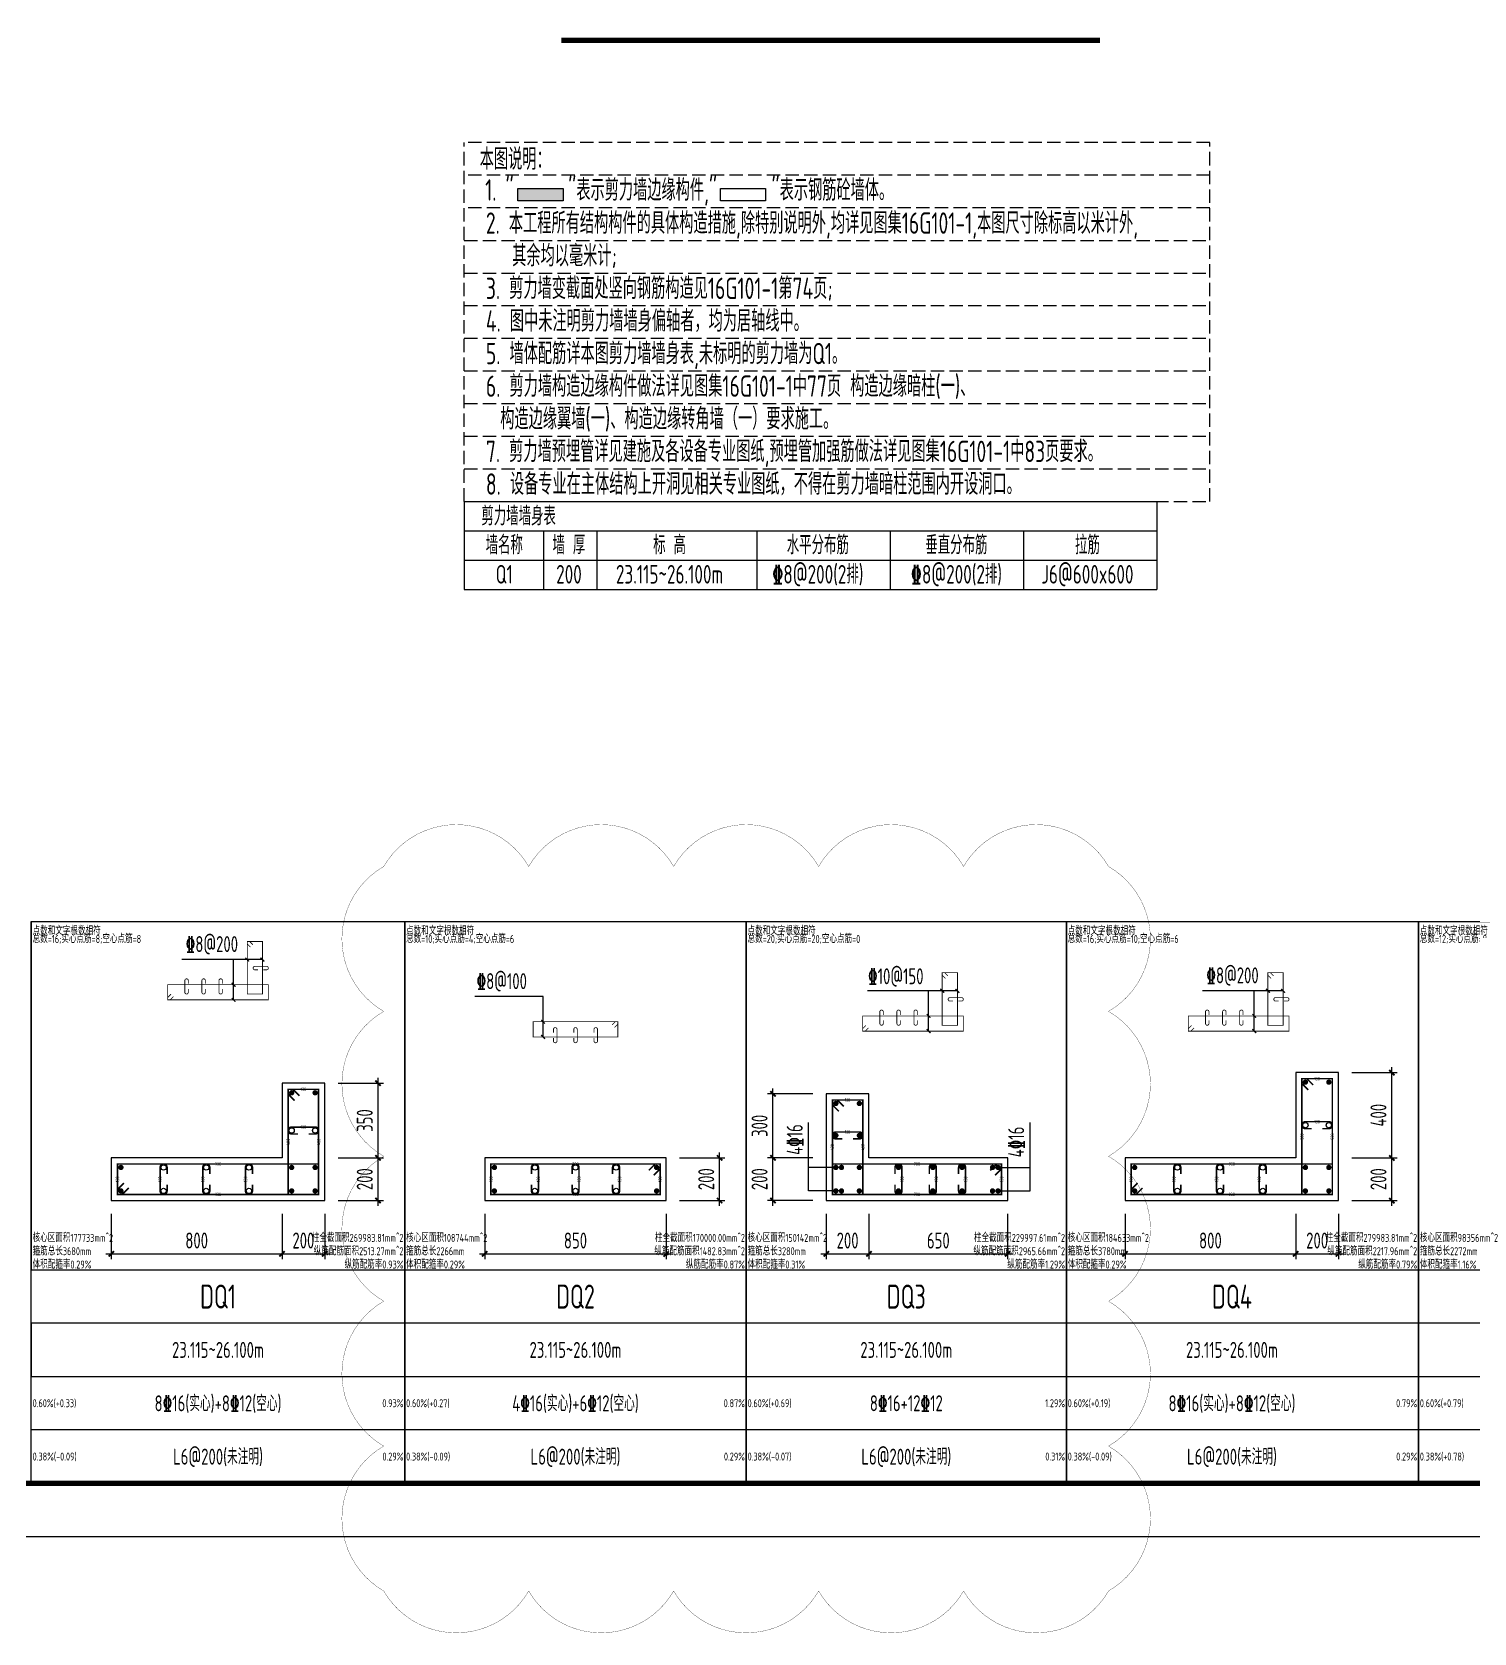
# Model space of a CAD drawing. Extents: x -1712635 to -854203, y -534641 to -21985.
# Drawn here: x -1351455 to -1324429, y -398366 to -368350 of the extents above; entities that cross this region are included whole.
import ezdxf
from ezdxf.enums import TextEntityAlignment as Align

# ---------------------------------------------------------------- set-up
doc = ezdxf.new("R2010")
doc.units = 0
doc.header["$LTSCALE"] = 1000
doc.linetypes.add('DASH', pattern=[0.35, 0.25, -0.1])
doc.layers.get('0').update_dxf_attribs({"linetype": 'CONTINUOUS'})
doc.layers.get('Defpoints').update_dxf_attribs({"linetype": 'CONTINUOUS'})
for name, color, linetype in [('-TK', 7, 'CONTINUOUS'), ('COLU_DE_DIM', 3, 'CONTINUOUS'), ('COLU_DE_TH', 7, 'CONTINUOUS'), ('HATCH', 8, 'CONTINUOUS'), ('LABEL', 1, 'CONTINUOUS'), ('LINK', 6, 'CONTINUOUS'), ('LINK-INDEX', 6, 'CONTINUOUS'), ('PUB_TEXT', 2, 'CONTINUOUS'), ('REIN', 6, 'CONTINUOUS'), ('S-文字', 7, 'CONTINUOUS'), ('S-表格线', 54, 'CONTINUOUS'), ('TAB', 7, 'CONTINUOUS'), ('TAB_TEXT', 7, 'CONTINUOUS'), ('TEXT25', 2, 'CONTINUOUS')]:
    doc.layers.add(name, color=color, linetype=linetype)
for name, color, linetype, plot in [('审图修改', 2, 'CONTINUOUS', False), ('箍筋长度', 3, 'CONTINUOUS', False), ('配箍校核', 34, 'CONTINUOUS', False)]:
    doc.layers.add(name, color=color, linetype=linetype, plot=plot)
doc.styles.add('BW_Rein', font='Tssdeng.shx', dxfattribs={"width": 0.7, "bigfont": 'hztxt.shx'})
doc.styles.add('TSSD_DIMENSION', font='Tssdeng.shx', dxfattribs={"width": 0.7, "bigfont": 'tssdchn.shx'})
doc.styles.add('TSSD_REIN', font='tssdeng.shx', dxfattribs={"width": 0.7, "height": 300, "bigfont": 'tssdchn.shx'})
doc.dimstyles.new('TSSD_25_100', dxfattribs={"dimtxt": 300, "dimasz": 100, "dimexe": 100, "dimexo": 250, "dimgap": 100, "dimtad": 1, "dimdec": 0, "dimlfac": 0.25, "dimzin": 0, "dimdsep": 46, "dimtxsty": 'TSSD_DIMENSION', "dimblk": 'ARCHTICK', "dimcen": 0, "dimdle": 100, "dimclrt": 7, "dimadec": 0, "dimazin": 0, "dimtfac": 1, "dimtdec": 0, "dimtix": 1, "dimtmove": 2, "dimatfit": 3, "dimldrblk": 'ARCHTICK', "dimfxl": 0, "dimtolj": 1, "dimtzin": 0, "dimarcsym": 0})

# ---------------------------------------------------------------- blocks, each defined once
blk = doc.blocks.new('*U1652')
at = {"layer": 'HATCH'}
for points in [[(5140097, 756132), (5140097, 756363), (5140942, 756132)], [(5140097, 756363), (5140942, 756132), (5140942, 756363)]]:
    blk.add_solid(points, dxfattribs=at)
blk = doc.blocks.new('_ArchTick')
at = {"color": 0, "const_width": 0.35}
blk.add_lwpolyline([(-0.5, -0.5), (0.5, 0.5)], dxfattribs=at)
blk = doc.blocks.new('*D2369')
at = {"layer": 'COLU_DE_DIM', "color": 0, "lineweight": -2}
for p, q in [((-1349969, -390508), (-1349969, -391358)), ((-1346769, -390508), (-1346769, -391358)), ((-1350069, -391258), (-1346669, -391258))]:
    blk.add_line(p, q, dxfattribs=at)
at = {"layer": 'Defpoints', "color": 0}
for p in [(-1349969, -390258), (-1346769, -390258), (-1346769, -391258)]:
    blk.add_point(p, dxfattribs=at)
at = {"layer": 'COLU_DE_DIM', "color": 0, "lineweight": -2, "xscale": 100, "yscale": 100, "zscale": 100, "rotation": 180}
blk.add_blockref('_ArchTick', (-1349969, -391258), dxfattribs=at)
at = {"layer": 'COLU_DE_DIM', "color": 0, "lineweight": -2, "xscale": 100, "yscale": 100, "zscale": 100}
blk.add_blockref('_ArchTick', (-1346769, -391258), dxfattribs=at)
at = {"layer": 'COLU_DE_DIM', "color": 7, "insert": (-1348369, -391008), "char_height": 300, "attachment_point": 5, "style": 'TSSD_DIMENSION'}
blk.add_mtext('\\A1;800', dxfattribs=at)
blk = doc.blocks.new('*D2370')
at = {"layer": 'COLU_DE_DIM', "color": 0, "lineweight": -2}
for p, q in [((-1346769, -390508), (-1346769, -391358)), ((-1345969, -390508), (-1345969, -391358)), ((-1346869, -391258), (-1345869, -391258))]:
    blk.add_line(p, q, dxfattribs=at)
at = {"layer": 'Defpoints', "color": 0}
for p in [(-1346769, -390258), (-1345969, -390258), (-1345969, -391258)]:
    blk.add_point(p, dxfattribs=at)
at = {"layer": 'COLU_DE_DIM', "color": 0, "lineweight": -2, "xscale": 100, "yscale": 100, "zscale": 100, "rotation": 180}
blk.add_blockref('_ArchTick', (-1346769, -391258), dxfattribs=at)
at = {"layer": 'COLU_DE_DIM', "color": 0, "lineweight": -2, "xscale": 100, "yscale": 100, "zscale": 100}
blk.add_blockref('_ArchTick', (-1345969, -391258), dxfattribs=at)
at = {"layer": 'COLU_DE_DIM', "color": 7, "insert": (-1346369, -391008), "char_height": 300, "attachment_point": 5, "style": 'TSSD_DIMENSION'}
blk.add_mtext('\\A1;200', dxfattribs=at)
blk = doc.blocks.new('*D2371')
at = {"layer": 'COLU_DE_DIM', "color": 0, "lineweight": -2}
for p, q in [((-1345719, -389458), (-1344869, -389458)), ((-1344969, -390358), (-1344969, -389358)), ((-1345719, -390258), (-1344869, -390258))]:
    blk.add_line(p, q, dxfattribs=at)
at = {"layer": 'Defpoints', "color": 0}
for p in [(-1345969, -389458), (-1344969, -389458), (-1345969, -390258)]:
    blk.add_point(p, dxfattribs=at)
at = {"layer": 'COLU_DE_DIM', "color": 0, "lineweight": -2, "xscale": 100, "yscale": 100, "zscale": 100}
for p, rotation in [((-1344969, -389458), 90), ((-1344969, -390258), 270)]:
    blk.add_blockref('_ArchTick', p, dxfattribs=dict(at, rotation=rotation))
at = {"layer": 'COLU_DE_DIM', "color": 7, "insert": (-1345219, -389858), "char_height": 300, "attachment_point": 5, "rotation": 90, "style": 'TSSD_DIMENSION'}
blk.add_mtext('\\A1;200', dxfattribs=at)
blk = doc.blocks.new('*D2372')
at = {"layer": 'COLU_DE_DIM', "color": 0, "lineweight": -2}
for p, q in [((-1345719, -388058), (-1344869, -388058)), ((-1344969, -389558), (-1344969, -387958)), ((-1345719, -389458), (-1344869, -389458))]:
    blk.add_line(p, q, dxfattribs=at)
at = {"layer": 'Defpoints', "color": 0}
for p in [(-1345969, -388058), (-1344969, -388058), (-1345969, -389458)]:
    blk.add_point(p, dxfattribs=at)
at = {"layer": 'COLU_DE_DIM', "color": 0, "lineweight": -2, "xscale": 100, "yscale": 100, "zscale": 100}
for p, rotation in [((-1344969, -388058), 90), ((-1344969, -389458), 270)]:
    blk.add_blockref('_ArchTick', p, dxfattribs=dict(at, rotation=rotation))
at = {"layer": 'COLU_DE_DIM', "color": 7, "insert": (-1345219, -388758), "char_height": 300, "attachment_point": 5, "rotation": 90, "style": 'TSSD_DIMENSION'}
blk.add_mtext('\\A1;350', dxfattribs=at)
blk = doc.blocks.new('*D2385')
at = {"layer": 'COLU_DE_DIM', "color": 0, "lineweight": -2}
for p, q in [((-1342969, -390508), (-1342969, -391358)), ((-1339569, -390508), (-1339569, -391358)), ((-1343069, -391258), (-1339469, -391258))]:
    blk.add_line(p, q, dxfattribs=at)
at = {"layer": 'Defpoints', "color": 0}
for p in [(-1342969, -390258), (-1339569, -390258), (-1339569, -391258)]:
    blk.add_point(p, dxfattribs=at)
at = {"layer": 'COLU_DE_DIM', "color": 0, "lineweight": -2, "xscale": 100, "yscale": 100, "zscale": 100, "rotation": 180}
blk.add_blockref('_ArchTick', (-1342969, -391258), dxfattribs=at)
at = {"layer": 'COLU_DE_DIM', "color": 0, "lineweight": -2, "xscale": 100, "yscale": 100, "zscale": 100}
blk.add_blockref('_ArchTick', (-1339569, -391258), dxfattribs=at)
at = {"layer": 'COLU_DE_DIM', "color": 7, "insert": (-1341269, -391008), "char_height": 300, "attachment_point": 5, "style": 'TSSD_DIMENSION'}
blk.add_mtext('\\A1;850', dxfattribs=at)
blk = doc.blocks.new('*D2386')
at = {"layer": 'COLU_DE_DIM', "color": 0, "lineweight": -2}
for p, q in [((-1339319, -389458), (-1338469, -389458)), ((-1338569, -390358), (-1338569, -389358)), ((-1339319, -390258), (-1338469, -390258))]:
    blk.add_line(p, q, dxfattribs=at)
at = {"layer": 'Defpoints', "color": 0}
for p in [(-1339569, -389458), (-1338569, -389458), (-1339569, -390258)]:
    blk.add_point(p, dxfattribs=at)
at = {"layer": 'COLU_DE_DIM', "color": 0, "lineweight": -2, "xscale": 100, "yscale": 100, "zscale": 100}
for p, rotation in [((-1338569, -389458), 90), ((-1338569, -390258), 270)]:
    blk.add_blockref('_ArchTick', p, dxfattribs=dict(at, rotation=rotation))
at = {"layer": 'COLU_DE_DIM', "color": 7, "insert": (-1338819, -389858), "char_height": 300, "attachment_point": 5, "rotation": 90, "style": 'TSSD_DIMENSION'}
blk.add_mtext('\\A1;200', dxfattribs=at)
blk = doc.blocks.new('*D2387')
at = {"layer": 'COLU_DE_DIM', "color": 0, "lineweight": -2}
for p, q in [((-1336569, -390508), (-1336569, -391358)), ((-1335769, -390508), (-1335769, -391358)), ((-1336669, -391258), (-1335669, -391258))]:
    blk.add_line(p, q, dxfattribs=at)
at = {"layer": 'Defpoints', "color": 0}
for p in [(-1336569, -390258), (-1335769, -390258), (-1335769, -391258)]:
    blk.add_point(p, dxfattribs=at)
at = {"layer": 'COLU_DE_DIM', "color": 0, "lineweight": -2, "xscale": 100, "yscale": 100, "zscale": 100, "rotation": 180}
blk.add_blockref('_ArchTick', (-1336569, -391258), dxfattribs=at)
at = {"layer": 'COLU_DE_DIM', "color": 0, "lineweight": -2, "xscale": 100, "yscale": 100, "zscale": 100}
blk.add_blockref('_ArchTick', (-1335769, -391258), dxfattribs=at)
at = {"layer": 'COLU_DE_DIM', "color": 7, "insert": (-1336169, -391008), "char_height": 300, "attachment_point": 5, "style": 'TSSD_DIMENSION'}
blk.add_mtext('\\A1;200', dxfattribs=at)
blk = doc.blocks.new('*D2388')
at = {"layer": 'COLU_DE_DIM', "color": 0, "lineweight": -2}
for p, q in [((-1335769, -390508), (-1335769, -391358)), ((-1333169, -390508), (-1333169, -391358)), ((-1335869, -391258), (-1333069, -391258))]:
    blk.add_line(p, q, dxfattribs=at)
at = {"layer": 'Defpoints', "color": 0}
for p in [(-1335769, -390258), (-1333169, -390258), (-1333169, -391258)]:
    blk.add_point(p, dxfattribs=at)
at = {"layer": 'COLU_DE_DIM', "color": 0, "lineweight": -2, "xscale": 100, "yscale": 100, "zscale": 100, "rotation": 180}
blk.add_blockref('_ArchTick', (-1335769, -391258), dxfattribs=at)
at = {"layer": 'COLU_DE_DIM', "color": 0, "lineweight": -2, "xscale": 100, "yscale": 100, "zscale": 100}
blk.add_blockref('_ArchTick', (-1333169, -391258), dxfattribs=at)
at = {"layer": 'COLU_DE_DIM', "color": 7, "insert": (-1334469, -391008), "char_height": 300, "attachment_point": 5, "style": 'TSSD_DIMENSION'}
blk.add_mtext('\\A1;650', dxfattribs=at)
blk = doc.blocks.new('*D2389')
at = {"layer": 'COLU_DE_DIM', "color": 0, "lineweight": -2}
for p, q in [((-1336819, -389458), (-1337669, -389458)), ((-1337569, -390358), (-1337569, -389358)), ((-1336819, -390258), (-1337669, -390258))]:
    blk.add_line(p, q, dxfattribs=at)
at = {"layer": 'Defpoints', "color": 0}
for p in [(-1337569, -389458), (-1336569, -389458), (-1336569, -390258)]:
    blk.add_point(p, dxfattribs=at)
at = {"layer": 'COLU_DE_DIM', "color": 0, "lineweight": -2, "xscale": 100, "yscale": 100, "zscale": 100}
for p, rotation in [((-1337569, -389458), 90), ((-1337569, -390258), 270)]:
    blk.add_blockref('_ArchTick', p, dxfattribs=dict(at, rotation=rotation))
at = {"layer": 'COLU_DE_DIM', "color": 7, "insert": (-1337819, -389858), "char_height": 300, "attachment_point": 5, "rotation": 90, "style": 'TSSD_DIMENSION'}
blk.add_mtext('\\A1;200', dxfattribs=at)
blk = doc.blocks.new('*D2390')
at = {"layer": 'COLU_DE_DIM', "color": 0, "lineweight": -2}
for p, q in [((-1336819, -388258), (-1337669, -388258)), ((-1337569, -389558), (-1337569, -388158)), ((-1336819, -389458), (-1337669, -389458))]:
    blk.add_line(p, q, dxfattribs=at)
at = {"layer": 'Defpoints', "color": 0}
for p in [(-1337569, -388258), (-1336569, -388258), (-1336569, -389458)]:
    blk.add_point(p, dxfattribs=at)
at = {"layer": 'COLU_DE_DIM', "color": 0, "lineweight": -2, "xscale": 100, "yscale": 100, "zscale": 100}
for p, rotation in [((-1337569, -388258), 90), ((-1337569, -389458), 270)]:
    blk.add_blockref('_ArchTick', p, dxfattribs=dict(at, rotation=rotation))
at = {"layer": 'COLU_DE_DIM', "color": 7, "insert": (-1337819, -388858), "char_height": 300, "attachment_point": 5, "rotation": 90, "style": 'TSSD_DIMENSION'}
blk.add_mtext('\\A1;300', dxfattribs=at)
blk = doc.blocks.new('A1')
blk.add_lwpolyline([(0, 59400), (0, 0), (84100, 0), (84100, 59400)], close=True)
at = {"const_width": 100}
blk.add_lwpolyline([(2500, 58400), (2500, 1000), (83100, 1000), (83100, 58400)], close=True, dxfattribs=at)
blk = doc.blocks.new('*D2570')
at = {"layer": 'COLU_DE_DIM', "color": 0, "lineweight": -2}
for p, q in [((-1330969, -390508), (-1330969, -391358)), ((-1327769, -390508), (-1327769, -391358)), ((-1331069, -391258), (-1327669, -391258))]:
    blk.add_line(p, q, dxfattribs=at)
at = {"layer": 'Defpoints', "color": 0}
for p in [(-1330969, -390258), (-1327769, -390258), (-1327769, -391258)]:
    blk.add_point(p, dxfattribs=at)
at = {"layer": 'COLU_DE_DIM', "color": 0, "lineweight": -2, "xscale": 100, "yscale": 100, "zscale": 100, "rotation": 180}
blk.add_blockref('_ArchTick', (-1330969, -391258), dxfattribs=at)
at = {"layer": 'COLU_DE_DIM', "color": 0, "lineweight": -2, "xscale": 100, "yscale": 100, "zscale": 100}
blk.add_blockref('_ArchTick', (-1327769, -391258), dxfattribs=at)
at = {"layer": 'COLU_DE_DIM', "color": 7, "insert": (-1329369, -391008), "char_height": 300, "attachment_point": 5, "style": 'TSSD_DIMENSION'}
blk.add_mtext('\\A1;800', dxfattribs=at)
blk = doc.blocks.new('*D2571')
at = {"layer": 'COLU_DE_DIM', "color": 0, "lineweight": -2}
for p, q in [((-1327769, -390508), (-1327769, -391358)), ((-1326969, -390508), (-1326969, -391358)), ((-1327869, -391258), (-1326869, -391258))]:
    blk.add_line(p, q, dxfattribs=at)
at = {"layer": 'Defpoints', "color": 0}
for p in [(-1327769, -390258), (-1326969, -390258), (-1326969, -391258)]:
    blk.add_point(p, dxfattribs=at)
at = {"layer": 'COLU_DE_DIM', "color": 0, "lineweight": -2, "xscale": 100, "yscale": 100, "zscale": 100, "rotation": 180}
blk.add_blockref('_ArchTick', (-1327769, -391258), dxfattribs=at)
at = {"layer": 'COLU_DE_DIM', "color": 0, "lineweight": -2, "xscale": 100, "yscale": 100, "zscale": 100}
blk.add_blockref('_ArchTick', (-1326969, -391258), dxfattribs=at)
at = {"layer": 'COLU_DE_DIM', "color": 7, "insert": (-1327369, -391008), "char_height": 300, "attachment_point": 5, "style": 'TSSD_DIMENSION'}
blk.add_mtext('\\A1;200', dxfattribs=at)
blk = doc.blocks.new('*D2572')
at = {"layer": 'COLU_DE_DIM', "color": 0, "lineweight": -2}
for p, q in [((-1326719, -389458), (-1325869, -389458)), ((-1325969, -390358), (-1325969, -389358)), ((-1326719, -390258), (-1325869, -390258))]:
    blk.add_line(p, q, dxfattribs=at)
at = {"layer": 'Defpoints', "color": 0}
for p in [(-1326969, -389458), (-1325969, -389458), (-1326969, -390258)]:
    blk.add_point(p, dxfattribs=at)
at = {"layer": 'COLU_DE_DIM', "color": 0, "lineweight": -2, "xscale": 100, "yscale": 100, "zscale": 100}
for p, rotation in [((-1325969, -389458), 90), ((-1325969, -390258), 270)]:
    blk.add_blockref('_ArchTick', p, dxfattribs=dict(at, rotation=rotation))
at = {"layer": 'COLU_DE_DIM', "color": 7, "insert": (-1326219, -389858), "char_height": 300, "attachment_point": 5, "rotation": 90, "style": 'TSSD_DIMENSION'}
blk.add_mtext('\\A1;200', dxfattribs=at)
blk = doc.blocks.new('*D2573')
at = {"layer": 'COLU_DE_DIM', "color": 0, "lineweight": -2}
for p, q in [((-1325969, -389558), (-1325969, -387758)), ((-1326719, -387858), (-1325869, -387858)), ((-1326719, -389458), (-1325869, -389458))]:
    blk.add_line(p, q, dxfattribs=at)
at = {"layer": 'Defpoints', "color": 0}
for p in [(-1326969, -387858), (-1325969, -387858), (-1326969, -389458)]:
    blk.add_point(p, dxfattribs=at)
at = {"layer": 'COLU_DE_DIM', "color": 0, "lineweight": -2, "xscale": 100, "yscale": 100, "zscale": 100}
for p, rotation in [((-1325969, -387858), 90), ((-1325969, -389458), 270)]:
    blk.add_blockref('_ArchTick', p, dxfattribs=dict(at, rotation=rotation))
at = {"layer": 'COLU_DE_DIM', "color": 7, "insert": (-1326219, -388658), "char_height": 300, "attachment_point": 5, "rotation": 90, "style": 'TSSD_DIMENSION'}
blk.add_mtext('\\A1;400', dxfattribs=at)

msp = doc.modelspace()

# ---------------------------------------------------------------- linework, layer by layer
at = {"layer": 'COLU_DE_TH'}
for points in [[(-1345968.64, -390258.03), (-1345968.64, -388058.35), (-1346768.64, -388058.35), (-1346768.64, -389458.03), (-1349968.64, -389458.03), (-1349968.64, -390258.03), (-1345968.64, -390258.03)], [(-1326968.74, -390258.03), (-1326968.74, -387858.35), (-1327768.74, -387858.35), (-1327768.74, -389458.03), (-1330968.74, -389458.03), (-1330968.74, -390258.03), (-1326968.74, -390258.03)], [(-1335768.64, -388258.03), (-1336568.64, -388258.03), (-1336568.64, -390258.03), (-1333168.69, -390258.03), (-1333168.69, -389458.03), (-1335768.64, -389458.03), (-1335768.64, -388258.03)], [(-1342968.64, -390258.03), (-1339568.64, -390258.03), (-1339568.64, -389458.03), (-1342968.64, -389458.03), (-1342968.64, -390258.03)]]:
    msp.add_lwpolyline(points, close=True, dxfattribs=at)
at = {"layer": 'LABEL'}
for p, q in [((-1347136.14, -385740.3), (-1348648.64, -385740.3)), ((-1341875.77, -386435.09), (-1343158.06, -386435.09)), ((-1334110.38, -386326.31), (-1335796.06, -386326.31)), ((-1328006.55, -386326.31), (-1329519.05, -386326.31)), ((-1336898.77, -390078.03), (-1336898.77, -388798.03)), ((-1332748.69, -390078.03), (-1332748.69, -388798.03)), ((-1336283.32, -389638.03), (-1336898.77, -389638.03)), ((-1333452.74, -389638.03), (-1332748.69, -389638.03)), ((-1336283.32, -390078.03), (-1336898.77, -390078.03)), ((-1333452.74, -390078.03), (-1332748.69, -390078.03))]:
    msp.add_line(p, q, dxfattribs=at)
at = {"layer": 'LABEL', "const_width": 25}
for points in [[(-1347385.77, -385775.66), (-1347456.52, -385704.95)], [(-1347100.77, -385775.66), (-1347171.52, -385704.95)], [(-1347641.77, -386246.1), (-1347712.52, -386175.39)], [(-1334360.02, -386361.66), (-1334430.77, -386290.95)], [(-1334075.02, -386361.66), (-1334145.77, -386290.95)], [(-1328256.19, -386361.66), (-1328326.94, -386290.95)], [(-1327971.19, -386361.66), (-1328041.94, -386290.95)], [(-1347641.77, -386531.1), (-1347712.52, -386460.39)], [(-1341840.4, -386940.88), (-1341911.15, -386870.17)], [(-1334616.01, -386832.1), (-1334686.76, -386761.39)], [(-1328512.18, -386832.1), (-1328582.93, -386761.39)], [(-1341840.4, -387225.88), (-1341911.15, -387155.17)], [(-1334616.01, -387117.1), (-1334686.76, -387046.39)], [(-1328512.18, -387117.1), (-1328582.93, -387046.39)]]:
    msp.add_lwpolyline(points, dxfattribs=at)
at = {"layer": 'LABEL'}
for points in [[(-1347677.14, -386495.74), (-1347677.14, -385740.3)], [(-1341875.77, -387190.53), (-1341875.77, -386435.09)], [(-1334651.39, -387081.75), (-1334651.39, -386326.31)], [(-1328547.56, -387081.75), (-1328547.56, -386326.31)]]:
    msp.add_lwpolyline(points, dxfattribs=at)
at = {"layer": 'LINK', "const_width": 30}
for points in [[(-1327533.74, -388185.27), (-1327653.74, -388065.27), (-1327653.74, -387973.35), (-1327083.74, -387973.35), (-1327083.74, -390143.03), (-1327653.74, -390143.03), (-1327653.74, -387973.35), (-1327561.81, -387973.35), (-1327441.81, -388093.35)], [(-1346533.64, -388385.27), (-1346653.64, -388265.27), (-1346653.64, -388173.35), (-1346083.64, -388173.35), (-1346083.64, -390143.03), (-1346653.64, -390143.03), (-1346653.64, -388173.35), (-1346561.72, -388173.35), (-1346441.72, -388293.35)], [(-1336333.64, -388584.95), (-1336453.64, -388464.95), (-1336453.64, -388373.03), (-1335883.64, -388373.03), (-1335883.64, -390143.03), (-1336453.64, -390143.03), (-1336453.64, -388373.03), (-1336361.72, -388373.03), (-1336241.72, -388493.03)], [(-1349641.72, -390023.03), (-1349761.72, -390143.03), (-1349853.64, -390143.03), (-1349853.64, -389573.03), (-1346083.64, -389573.03), (-1346083.64, -390143.03), (-1349853.64, -390143.03), (-1349853.64, -390051.1), (-1349733.64, -389931.1)], [(-1339895.56, -389693.03), (-1339775.56, -389573.03), (-1339683.64, -389573.03), (-1339683.64, -390143.03), (-1342853.64, -390143.03), (-1342853.64, -389573.03), (-1339683.64, -389573.03), (-1339683.64, -389664.95), (-1339803.64, -389784.95)], [(-1333495.61, -389693.03), (-1333375.61, -389573.03), (-1333283.69, -389573.03), (-1333283.69, -390143.03), (-1336453.64, -390143.03), (-1336453.64, -389573.03), (-1333283.69, -389573.03), (-1333283.69, -389664.95), (-1333403.69, -389784.95)], [(-1330641.81, -390023.03), (-1330761.81, -390143.03), (-1330853.74, -390143.03), (-1330853.74, -389573.03), (-1327083.74, -389573.03), (-1327083.74, -390143.03), (-1330853.74, -390143.03), (-1330853.74, -390051.1), (-1330733.74, -389931.1)]]:
    msp.add_lwpolyline(points, dxfattribs=at)
for points in [[(-1346268.64, -389009.97), (-1346148.64, -389009.97, 1), (-1346148.64, -388879.97), (-1346588.64, -388879.97, 1), (-1346588.64, -389009.97), (-1346468.64, -389009.97)], [(-1336068.64, -389103.03), (-1335948.64, -389103.03, 1), (-1335948.64, -388973.03), (-1336388.64, -388973.03, 1), (-1336388.64, -389103.03), (-1336268.64, -389103.03)], [(-1327268.74, -388909.97), (-1327148.74, -388909.97, 1), (-1327148.74, -388779.97), (-1327588.74, -388779.97, 1), (-1327588.74, -388909.97), (-1327468.74, -388909.97)], [(-1348923.64, -389758.03), (-1348923.64, -389638.03, 1), (-1349053.64, -389638.03), (-1349053.64, -390078.03, 1), (-1348923.64, -390078.03), (-1348923.64, -389958.03)], [(-1348123.64, -389758.03), (-1348123.64, -389638.03, 1), (-1348253.64, -389638.03), (-1348253.64, -390078.03, 1), (-1348123.64, -390078.03), (-1348123.64, -389958.03)], [(-1347323.64, -389758.03), (-1347323.64, -389638.03, 1), (-1347453.64, -389638.03), (-1347453.64, -390078.03, 1), (-1347323.64, -390078.03), (-1347323.64, -389958.03)], [(-1342093.64, -389958.03), (-1342093.64, -390078.03, 1), (-1341963.64, -390078.03), (-1341963.64, -389638.03, 1), (-1342093.64, -389638.03), (-1342093.64, -389758.03)], [(-1341333.64, -389958.03), (-1341333.64, -390078.03, 1), (-1341203.64, -390078.03), (-1341203.64, -389638.03, 1), (-1341333.64, -389638.03), (-1341333.64, -389758.03)], [(-1340573.64, -389958.03), (-1340573.64, -390078.03, 1), (-1340443.64, -390078.03), (-1340443.64, -389638.03, 1), (-1340573.64, -389638.03), (-1340573.64, -389758.03)], [(-1335280.32, -389958.03), (-1335280.32, -390078.03, 1), (-1335150.32, -390078.03), (-1335150.32, -389638.03, 1), (-1335280.32, -389638.03), (-1335280.32, -389758.03)], [(-1334637.38, -389958.03), (-1334637.38, -390078.03, 1), (-1334507.38, -390078.03), (-1334507.38, -389638.03, 1), (-1334637.38, -389638.03), (-1334637.38, -389758.03)], [(-1334088.15, -389958.03), (-1334088.15, -390078.03, 1), (-1333958.15, -390078.03), (-1333958.15, -389638.03, 1), (-1334088.15, -389638.03), (-1334088.15, -389758.03)], [(-1329923.74, -389758.03), (-1329923.74, -389638.03, 1), (-1330053.74, -389638.03), (-1330053.74, -390078.03, 1), (-1329923.74, -390078.03), (-1329923.74, -389958.03)], [(-1329123.74, -389758.03), (-1329123.74, -389638.03, 1), (-1329253.74, -389638.03), (-1329253.74, -390078.03, 1), (-1329123.74, -390078.03), (-1329123.74, -389958.03)], [(-1328323.74, -389758.03), (-1328323.74, -389638.03, 1), (-1328453.74, -389638.03), (-1328453.74, -390078.03, 1), (-1328323.74, -390078.03), (-1328323.74, -389958.03)]]:
    msp.add_lwpolyline(points, format="xyb", dxfattribs=at)
at = {"layer": 'LINK-INDEX', "const_width": 15}
for points in [[(-1347361.14, -385506.87), (-1347421.14, -385446.87), (-1347421.14, -385400.91), (-1347136.14, -385400.91), (-1347136.14, -386385.74), (-1347421.14, -386385.74), (-1347421.14, -385400.91), (-1347375.18, -385400.91), (-1347315.18, -385460.91)], [(-1334335.38, -386092.87), (-1334395.38, -386032.87), (-1334395.38, -385986.91), (-1334110.38, -385986.91), (-1334110.38, -386971.75), (-1334395.38, -386971.75), (-1334395.38, -385986.91), (-1334349.42, -385986.91), (-1334289.42, -386046.91)], [(-1328231.55, -386092.87), (-1328291.55, -386032.87), (-1328291.55, -385986.91), (-1328006.55, -385986.91), (-1328006.55, -386971.75), (-1328291.55, -386971.75), (-1328291.55, -385986.91), (-1328245.59, -385986.91), (-1328185.59, -386046.91)], [(-1348805.18, -386435.74), (-1348865.18, -386495.74), (-1348911.14, -386495.74), (-1348911.14, -386210.74), (-1347026.14, -386210.74), (-1347026.14, -386495.74), (-1348911.14, -386495.74), (-1348911.14, -386449.78), (-1348851.14, -386389.78)], [(-1340582.1, -386965.53), (-1340522.1, -386905.53), (-1340476.14, -386905.53), (-1340476.14, -387190.53), (-1342061.14, -387190.53), (-1342061.14, -386905.53), (-1340476.14, -386905.53), (-1340476.14, -386951.49), (-1340536.14, -387011.49)], [(-1335779.42, -387021.75), (-1335839.42, -387081.75), (-1335885.38, -387081.75), (-1335885.38, -386796.75), (-1334000.38, -386796.75), (-1334000.38, -387081.75), (-1335885.38, -387081.75), (-1335885.38, -387035.78), (-1335825.38, -386975.78)], [(-1329675.59, -387021.75), (-1329735.59, -387081.75), (-1329781.55, -387081.75), (-1329781.55, -386796.75), (-1327896.55, -386796.75), (-1327896.55, -387081.75), (-1329781.55, -387081.75), (-1329781.55, -387035.78), (-1329721.55, -386975.78)]]:
    msp.add_lwpolyline(points, dxfattribs=at)
for points in [[(-1347118.64, -385932.46), (-1347058.64, -385932.46, 1), (-1347058.64, -385867.46), (-1347278.64, -385867.46, 1), (-1347278.64, -385932.46), (-1347218.64, -385932.46)], [(-1348526.14, -386193.24), (-1348526.14, -386133.24, 1), (-1348591.14, -386133.24), (-1348591.14, -386353.24, 1), (-1348526.14, -386353.24), (-1348526.14, -386293.24)], [(-1348206.14, -386193.24), (-1348206.14, -386133.24, 1), (-1348271.14, -386133.24), (-1348271.14, -386353.24, 1), (-1348206.14, -386353.24), (-1348206.14, -386293.24)], [(-1347886.14, -386193.24), (-1347886.14, -386133.24, 1), (-1347951.14, -386133.24), (-1347951.14, -386353.24, 1), (-1347886.14, -386353.24), (-1347886.14, -386293.24)], [(-1334092.88, -386518.47), (-1334032.88, -386518.47, 1), (-1334032.88, -386453.47), (-1334252.88, -386453.47, 1), (-1334252.88, -386518.47), (-1334192.88, -386518.47)], [(-1327989.05, -386518.47), (-1327929.05, -386518.47, 1), (-1327929.05, -386453.47), (-1328149.05, -386453.47, 1), (-1328149.05, -386518.47), (-1328089.05, -386518.47)], [(-1335500.38, -386779.25), (-1335500.38, -386719.25, 1), (-1335565.38, -386719.25), (-1335565.38, -386939.25, 1), (-1335500.38, -386939.25), (-1335500.38, -386879.25)], [(-1335180.38, -386779.25), (-1335180.38, -386719.25, 1), (-1335245.38, -386719.25), (-1335245.38, -386939.25, 1), (-1335180.38, -386939.25), (-1335180.38, -386879.25)], [(-1334860.38, -386779.25), (-1334860.38, -386719.25, 1), (-1334925.38, -386719.25), (-1334925.38, -386939.25, 1), (-1334860.38, -386939.25), (-1334860.38, -386879.25)], [(-1329396.55, -386779.25), (-1329396.55, -386719.25, 1), (-1329461.55, -386719.25), (-1329461.55, -386939.25, 1), (-1329396.55, -386939.25), (-1329396.55, -386879.25)], [(-1329076.55, -386779.25), (-1329076.55, -386719.25, 1), (-1329141.55, -386719.25), (-1329141.55, -386939.25, 1), (-1329076.55, -386939.25), (-1329076.55, -386879.25)], [(-1328756.55, -386779.25), (-1328756.55, -386719.25, 1), (-1328821.55, -386719.25), (-1328821.55, -386939.25, 1), (-1328756.55, -386939.25), (-1328756.55, -386879.25)], [(-1341681.14, -387208.03), (-1341681.14, -387268.03, 1), (-1341616.14, -387268.03), (-1341616.14, -387048.03, 1), (-1341681.14, -387048.03), (-1341681.14, -387108.03)], [(-1341301.14, -387208.03), (-1341301.14, -387268.03, 1), (-1341236.14, -387268.03), (-1341236.14, -387048.03, 1), (-1341301.14, -387048.03), (-1341301.14, -387108.03)], [(-1340921.14, -387208.03), (-1340921.14, -387268.03, 1), (-1340856.14, -387268.03), (-1340856.14, -387048.03, 1), (-1340921.14, -387048.03), (-1340921.14, -387108.03)]]:
    msp.add_lwpolyline(points, format="xyb", dxfattribs=at)
at = {"layer": 'PUB_TEXT', "color": 7, "const_width": 100}
msp.add_lwpolyline([(-1341534.91, -368504.38), (-1331436.54, -368504.38)], dxfattribs=at)
at = {"layer": 'REIN', "const_width": 50}
for points in [[(-1327613.74, -388038.35, 1), (-1327563.74, -388038.35, 1), (-1327613.74, -388038.35)], [(-1327173.74, -388038.35, 1), (-1327123.74, -388038.35, 1), (-1327173.74, -388038.35)], [(-1346613.64, -388238.35, 1), (-1346563.64, -388238.35, 1), (-1346613.64, -388238.35)], [(-1346173.64, -388238.35, 1), (-1346123.64, -388238.35, 1), (-1346173.64, -388238.35)], [(-1336413.64, -388438.03, 1), (-1336363.64, -388438.03, 1), (-1336413.64, -388438.03)], [(-1335973.64, -388438.03, 1), (-1335923.64, -388438.03, 1), (-1335973.64, -388438.03)], [(-1336413.64, -389038.03, 1), (-1336363.64, -389038.03, 1), (-1336413.64, -389038.03)], [(-1335973.64, -389038.03, 1), (-1335923.64, -389038.03, 1), (-1335973.64, -389038.03)], [(-1349813.64, -389638.03, 1), (-1349763.64, -389638.03, 1), (-1349813.64, -389638.03)], [(-1346613.64, -389638.03, 1), (-1346563.64, -389638.03, 1), (-1346613.64, -389638.03)], [(-1346173.64, -389638.03, 1), (-1346123.64, -389638.03, 1), (-1346173.64, -389638.03)], [(-1342813.64, -389638.03, 1), (-1342763.64, -389638.03, 1), (-1342813.64, -389638.03)], [(-1339773.64, -389638.03, 1), (-1339723.64, -389638.03, 1), (-1339773.64, -389638.03)], [(-1336413.64, -389638.03, 1), (-1336363.64, -389638.03, 1), (-1336413.64, -389638.03)], [(-1336308.32, -389638.03, 1), (-1336258.32, -389638.03, 1), (-1336308.32, -389638.03)], [(-1335973.64, -389638.03, 1), (-1335923.64, -389638.03, 1), (-1335973.64, -389638.03)], [(-1335240.32, -389638.03, 1), (-1335190.32, -389638.03, 1), (-1335240.32, -389638.03)], [(-1334597.38, -389638.03, 1), (-1334547.38, -389638.03, 1), (-1334597.38, -389638.03)], [(-1334048.15, -389638.03, 1), (-1333998.15, -389638.03, 1), (-1334048.15, -389638.03)], [(-1333477.74, -389638.03, 1), (-1333427.74, -389638.03, 1), (-1333477.74, -389638.03)], [(-1333373.69, -389638.03, 1), (-1333323.69, -389638.03, 1), (-1333373.69, -389638.03)], [(-1330813.74, -389638.03, 1), (-1330763.74, -389638.03, 1), (-1330813.74, -389638.03)], [(-1327613.74, -389638.03, 1), (-1327563.74, -389638.03, 1), (-1327613.74, -389638.03)], [(-1327173.74, -389638.03, 1), (-1327123.74, -389638.03, 1), (-1327173.74, -389638.03)], [(-1349813.64, -390078.03, 1), (-1349763.64, -390078.03, 1), (-1349813.64, -390078.03)], [(-1346613.64, -390078.03, 1), (-1346563.64, -390078.03, 1), (-1346613.64, -390078.03)], [(-1346173.64, -390078.03, 1), (-1346123.64, -390078.03, 1), (-1346173.64, -390078.03)], [(-1342813.64, -390078.03, 1), (-1342763.64, -390078.03, 1), (-1342813.64, -390078.03)], [(-1339773.64, -390078.03, 1), (-1339723.64, -390078.03, 1), (-1339773.64, -390078.03)], [(-1336413.64, -390078.03, 1), (-1336363.64, -390078.03, 1), (-1336413.64, -390078.03)], [(-1336308.32, -390078.03, 1), (-1336258.32, -390078.03, 1), (-1336308.32, -390078.03)], [(-1335973.64, -390078.03, 1), (-1335923.64, -390078.03, 1), (-1335973.64, -390078.03)], [(-1335240.32, -390078.03, 1), (-1335190.32, -390078.03, 1), (-1335240.32, -390078.03)], [(-1334597.38, -390078.03, 1), (-1334547.38, -390078.03, 1), (-1334597.38, -390078.03)], [(-1334048.15, -390078.03, 1), (-1333998.15, -390078.03, 1), (-1334048.15, -390078.03)], [(-1333477.74, -390078.03, 1), (-1333427.74, -390078.03, 1), (-1333477.74, -390078.03)], [(-1333373.69, -390078.03, 1), (-1333323.69, -390078.03, 1), (-1333373.69, -390078.03)], [(-1330813.74, -390078.03, 1), (-1330763.74, -390078.03, 1), (-1330813.74, -390078.03)], [(-1327613.74, -390078.03, 1), (-1327563.74, -390078.03, 1), (-1327613.74, -390078.03)], [(-1327173.74, -390078.03, 1), (-1327123.74, -390078.03, 1), (-1327173.74, -390078.03)]]:
    msp.add_lwpolyline(points, format="xyb", close=True, dxfattribs=at)
at = {"layer": 'REIN'}
for centre in [(-1346588.64, -388944.97), (-1346148.64, -388944.97), (-1327588.74, -388844.97), (-1327148.74, -388844.97), (-1348988.64, -389638.03), (-1348188.64, -389638.03), (-1347388.64, -389638.03), (-1342028.64, -389638.03), (-1341268.64, -389638.03), (-1340508.64, -389638.03), (-1329988.74, -389638.03), (-1329188.74, -389638.03), (-1328388.74, -389638.03), (-1348988.64, -390078.03), (-1348188.64, -390078.03), (-1347388.64, -390078.03), (-1342028.64, -390078.03), (-1341268.64, -390078.03), (-1340508.64, -390078.03), (-1329988.74, -390078.03), (-1329188.74, -390078.03), (-1328388.74, -390078.03)]:
    msp.add_circle(centre, 50, dxfattribs=at)
at = {"layer": 'S-文字'}
for points in [[(-1342346.73, -371283.49), (-1341501.93, -371283.49), (-1341501.93, -371514.22), (-1342346.73, -371514.22)], [(-1338550.27, -371283.49), (-1337705.47, -371283.49), (-1337705.47, -371514.22), (-1338550.27, -371514.22)]]:
    msp.add_lwpolyline(points, close=True, dxfattribs=at)
at = {"layer": 'S-表格线', "linetype": 'DASH'}
for p, q in [((-1343356.21, -377149.33), (-1343356.21, -370422.56)), ((-1329381.09, -370422.56), (-1343356.21, -370422.56)), ((-1329381.09, -377149.33), (-1329381.09, -370422.56)), ((-1329381.09, -371034.09), (-1343356.21, -371034.09)), ((-1329381.09, -371645.61), (-1343356.21, -371645.61)), ((-1343356.21, -372257.14), (-1329381.09, -372257.14)), ((-1343356.21, -372868.66), (-1329381.09, -372868.66)), ((-1343356.21, -373480.18), (-1329381.09, -373480.18)), ((-1343356.21, -374091.71), (-1329381.09, -374091.71)), ((-1343356.21, -374703.23), (-1329381.09, -374703.23)), ((-1343356.21, -375314.76), (-1329381.09, -375314.76)), ((-1343356.21, -375926.28), (-1329381.09, -375926.28)), ((-1343356.21, -376537.8), (-1329381.09, -376537.8)), ((-1343356.21, -377149.33), (-1329381.09, -377149.33))]:
    msp.add_line(p, q, dxfattribs=at)
at = {"layer": 'S-表格线'}
for p, q in [((-1343356.21, -377149.33), (-1343356.21, -378799.33)), ((-1343356.21, -377149.33), (-1330370.46, -377149.33)), ((-1330370.46, -377149.33), (-1330370.46, -378799.33)), ((-1343356.21, -377699.33), (-1330370.46, -377699.33)), ((-1341870.46, -377699.33), (-1341870.46, -378799.33)), ((-1340870.46, -377699.33), (-1340870.46, -378799.33)), ((-1337870.46, -377699.33), (-1337870.46, -378799.33)), ((-1335370.46, -377699.33), (-1335370.46, -378799.33)), ((-1332870.46, -377699.33), (-1332870.46, -378799.33)), ((-1343356.21, -378249.33), (-1330370.46, -378249.33)), ((-1343356.21, -378799.33), (-1330370.46, -378799.33))]:
    msp.add_line(p, q, dxfattribs=at)
at = {"layer": 'TAB'}
for points in [[(-1351468.64, -385028.48), (-1344468.64, -385028.48), (-1344468.64, -395558.03), (-1351468.64, -395558.03), (-1351468.64, -385028.48), (-1351468.64, -391558.03), (-1344468.64, -391558.03), (-1344468.64, -392558.03), (-1351468.64, -392558.03), (-1351468.64, -393558.03), (-1344468.64, -393558.03), (-1344468.64, -394558.03), (-1351468.64, -394558.03)], [(-1344468.64, -385028.48), (-1338068.64, -385028.48), (-1338068.64, -395558.03), (-1344468.64, -395558.03), (-1344468.64, -385028.48), (-1344468.64, -391558.03), (-1338068.64, -391558.03), (-1338068.64, -392558.03), (-1344468.64, -392558.03), (-1344468.64, -393558.03), (-1338068.64, -393558.03), (-1338068.64, -394558.03), (-1344468.64, -394558.03)], [(-1338068.64, -385028.48), (-1332068.69, -385028.48), (-1332068.69, -395558.03), (-1338068.64, -395558.03), (-1338068.64, -385028.48), (-1338068.64, -391558.03), (-1332068.69, -391558.03), (-1332068.69, -392558.03), (-1338068.64, -392558.03), (-1338068.64, -393558.03), (-1332068.69, -393558.03), (-1332068.69, -394558.03), (-1338068.64, -394558.03)], [(-1332068.69, -385028.48), (-1325468.74, -385028.48), (-1325468.74, -395558.03), (-1332068.69, -395558.03), (-1332068.69, -385028.48), (-1332068.69, -391558.03), (-1325468.74, -391558.03), (-1325468.74, -392558.03), (-1332068.69, -392558.03), (-1332068.69, -393558.03), (-1325468.74, -393558.03), (-1325468.74, -394558.03), (-1332068.69, -394558.03)], [(-1325468.74, -385028.48), (-1320468.74, -385028.48), (-1320468.74, -395558.03), (-1325468.74, -395558.03), (-1325468.74, -385028.48), (-1325468.74, -391558.03), (-1320468.74, -391558.03), (-1320468.74, -392558.03), (-1325468.74, -392558.03), (-1325468.74, -393558.03), (-1320468.74, -393558.03), (-1320468.74, -394558.03), (-1325468.74, -394558.03)]]:
    msp.add_lwpolyline(points, dxfattribs=at)
at = {"layer": '审图修改', "color": 2, "const_width": 5}
msp.add_lwpolyline([(-1344862.74, -383994.67, -0.57735027), (-1342145.87, -383994.67, -0.57735027), (-1339429, -383994.67, -0.57735027), (-1336712.12, -383994.67, -0.57735027), (-1333995.25, -383994.67, -0.57735027), (-1331278.37, -383994.67, -0.57735027), (-1331278.37, -386711.54, -0.57735027), (-1331278.37, -389428.41, -0.57735027), (-1331278.37, -392145.29, -0.57735027), (-1331278.37, -394862.16, -0.57735027), (-1331278.37, -397579.04, -0.57735027), (-1333995.25, -397579.04, -0.57735027), (-1336712.12, -397579.04, -0.57735027), (-1339429, -397579.04, -0.57735027), (-1342145.87, -397579.04, -0.57735027), (-1344862.74, -397579.04, -0.57735027), (-1344862.74, -394862.16, -0.57735027), (-1344862.74, -392145.29, -0.57735027), (-1344862.74, -389428.41, -0.57735027), (-1344862.74, -386711.54, -0.57735027), (-1344862.74, -383994.67, -0.57735027), (-1344862.74, -383994.67, -0.57735027)], format="xyb", dxfattribs=at)

# ---------------------------------------------------------------- block references
at = {"layer": '-TK'}
msp.add_blockref('A1', (-1375868.9, -396558.03), dxfattribs=at)
at = {"layer": 'HATCH'}
msp.add_blockref('*U1652', (-6482443.54, -1127646.27), dxfattribs=at)

# ---------------------------------------------------------------- texts
at = {"layer": 'S-文字', "style": 'TSSD_REIN', "width": 0.7}
for s, height, p in [('本图说明：', 400, (-1343063.32, -370932.73)), ('1. "      "表示剪力墙边缘构件,"      "表示钢筋砼墙体。', 400, (-1342961.59, -371511.69)), ('2. 本工程所有结构构件的具体构造措施,除特别说明外,均详见图集16G101-1,本图尺寸除标高以米计外,', 400, (-1342948.07, -372131.99)), ('其余均以毫米计;', 400, (-1342455.47, -372743.52)), ('3. 剪力墙变截面处竖向钢筋构造见16G101-1第74页;', 400, (-1342948.07, -373355.04)), ('4. 图中未注明剪力墙墙身偏轴者，均为居轴线中。', 400, (-1342948.07, -373966.57)), ('6. 剪力墙构造边缘构件做法详见图集16G101-1中77页 构造边缘暗柱(一)、', 400, (-1342948.07, -375189.62)), ('构造边缘翼墙(一)、构造边缘转角墙（一）要求施工。', 400, (-1342678.83, -375801.14)), ('7. 剪力墙预埋管详见建施及各设备专业图纸,预埋管加强筋做法详见图集16G101-1中83页要求。', 400, (-1342948.07, -376412.66)), ('8. 设备专业在主体结构上开洞见相关专业图纸，不得在剪力墙暗柱范围内开设洞口。', 400, (-1342948.07, -377024.19)), ('剪力墙墙身表', 350, (-1343032.45, -377599.33))]:
    msp.add_text(s, height=height, dxfattribs=at).set_placement(p)
at = {"layer": 'S-文字', "color": 3, "style": 'TSSD_REIN', "width": 0.7}
msp.add_text('5. 墙体配筋详本图剪力墙墙身表,未标明的剪力墙为Q1。', height=400, dxfattribs=at).set_placement((-1342948.07, -374578.09))
at = {"layer": 'S-文字', "style": 'TSSD_REIN', "width": 0.7}
for s, p in [('墙名称', (-1342603.89, -378141.47)), ('墙 厚', (-1341391.2, -378141.47)), ('标 高', (-1339505.82, -378141.47)), ('水平分布筋', (-1336727.35, -378141.47)), ('垂直分布筋', (-1334130.29, -378141.47)), ('拉筋', (-1331674.11, -378141.47)), ('Q1', (-1342603.89, -378691.47)), ('200', (-1341391.2, -378691.47)), ('23.115~26.100m', (-1339505.82, -378691.47)), ('%%1328@200(2排)', (-1336727.35, -378691.47)), ('%%1328@200(2排)', (-1334130.29, -378691.47)), ('J6@600x600', (-1331674.11, -378691.47))]:
    msp.add_text(s, height=350, dxfattribs=at).set_placement(p, align=Align.CENTER)
at = {"layer": 'TAB_TEXT', "style": 'TSSD_REIN', "width": 0.7}
for s, height, p in [('DQ1', 450, (-1347968.64, -392058.03)), ('DQ2', 450, (-1341268.64, -392058.03)), ('DQ3', 450, (-1335068.66, -392058.03)), ('DQ4', 450, (-1328964.83, -392058.03)), ('23.115~26.100m', 300, (-1347968.64, -393058.03)), ('23.115~26.100m', 300, (-1341268.64, -393058.03)), ('23.115~26.100m', 300, (-1335068.66, -393058.03)), ('23.115~26.100m', 300, (-1328964.83, -393058.03)), ('L6@200(未注明)', 300, (-1347968.64, -395058.03)), ('L6@200(未注明)', 300, (-1341268.64, -395058.03)), ('L6@200(未注明)', 300, (-1335068.66, -395058.03)), ('L6@200(未注明)', 300, (-1328964.83, -395058.03))]:
    msp.add_text(s, height=height, dxfattribs=at).set_placement(p, align=Align.MIDDLE)
at = {"layer": 'TAB_TEXT', "color": 1, "style": 'TSSD_REIN', "width": 0.7}
for s, p in [('8%%13216(实心)+8%%13212(空心)', (-1347968.64, -394058.03)), ('4%%13216(实心)+6%%13212(空心)', (-1341268.64, -394058.03)), ('8%%13216+12%%13212', (-1335068.66, -394058.03)), ('8%%13216(实心)+8%%13212(空心)', (-1328964.83, -394058.03))]:
    msp.add_text(s, height=300, dxfattribs=at).set_placement(p, align=Align.MIDDLE)
at = {"layer": 'TEXT25', "style": 'TSSD_REIN', "width": 0.7}
for p in [(-1348574.02, -385690.3), (-1329444.44, -386276.31)]:
    msp.add_text('%%1328@200', height=300, dxfattribs=at).set_placement(p, align=Align.BOTTOM_LEFT)
at = {"layer": 'TEXT25', "color": 1, "style": 'TSSD_REIN', "width": 0.7}
for s, p in [('%%1328@100', (-1343122.65, -386385.09)), ('%%13210@150', (-1335784.94, -386293.61))]:
    msp.add_text(s, height=300, dxfattribs=at).set_placement(p, align=Align.BOTTOM_LEFT)
for p in [(-1336919.88, -389402.98), (-1332769.8, -389448)]:
    msp.add_text('4%%13216', height=300, rotation=89.999998, dxfattribs=at).set_placement(p, align=Align.BOTTOM_LEFT)
at = {"layer": '箍筋长度', "style": 'BW_Rein', "width": 0.7}
for s, rotation, p in [('138', 360, (-1327368.74, -387973.35)), ('138', 360, (-1346368.64, -388173.35)), ('488', 90, (-1346653.64, -389158.19)), ('488', 90, (-1346083.64, -389158.19)), ('438', 90, (-1336453.64, -389258.03)), ('438', 90, (-1335883.64, -389258.03)), ('538', 90, (-1327653.74, -389058.19)), ('538', 90, (-1327083.74, -389058.19)), ('138', 90, (-1349853.64, -389858.03)), ('138', 90.000004, (-1349053.64, -389858.03)), ('138', 90.000002, (-1348253.64, -389858.03)), ('138', 90, (-1347453.64, -389858.03)), ('138', 90, (-1342853.64, -389858.03)), ('138', 90, (-1341963.64, -389858.03)), ('138', 90, (-1341203.64, -389858.03)), ('138', 90, (-1340443.64, -389858.03)), ('138', 90, (-1339683.64, -389858.03)), ('138', 90, (-1335150.32, -389858.03)), ('138', 90, (-1334507.38, -389858.03)), ('138', 90, (-1333958.15, -389858.03)), ('138', 90, (-1333283.69, -389858.03)), ('138', 90, (-1330853.74, -389858.03)), ('138', 90.000004, (-1330053.74, -389858.03)), ('138', 90.000002, (-1329253.74, -389858.03)), ('138', 90, (-1328453.74, -389858.03)), ('938', 360, (-1347968.64, -390143.03)), ('938', 360, (-1328968.74, -390143.03))]:
    msp.add_text(s, height=65, rotation=rotation, dxfattribs=at).set_placement(p, align=Align.MIDDLE_CENTER)
for s, p in [('138', (-1336168.64, -388373.03)), ('138', (-1346368.64, -388879.97)), ('138', (-1336168.64, -388973.03)), ('138', (-1327368.74, -388779.97)), ('938', (-1347968.64, -389573.03)), ('788', (-1341268.64, -389573.03)), ('788', (-1334868.66, -389573.03)), ('938', (-1328968.74, -389573.03)), ('788', (-1341268.64, -390143.03)), ('788', (-1334868.66, -390143.03))]:
    msp.add_text(s, height=65, dxfattribs=at).set_placement(p, align=Align.MIDDLE_CENTER)
at = {"layer": '配箍校核', "style": 'BW_Rein', "width": 0.7}
for s, p in [('点数和文字根数相符', (-1351443.64, -385278.48)), ('总数=16;实心点筋=8;空心点筋=8', (-1351443.64, -385428.48)), ('点数和文字根数相符', (-1344443.64, -385278.48)), ('总数=10;实心点筋=4;空心点筋=6', (-1344443.64, -385428.48)), ('点数和文字根数相符', (-1338043.64, -385278.48)), ('总数=20;实心点筋=20;空心点筋=0', (-1338043.64, -385428.48)), ('点数和文字根数相符', (-1332043.69, -385278.48)), ('总数=16;实心点筋=10;空心点筋=6', (-1332043.69, -385428.48)), ('点数和文字根数相符', (-1325443.74, -385278.48)), ('总数=12;实心点筋=8;空心点筋=4', (-1325443.74, -385428.48)), ('核心区面积177733mm^ 2', (-1351443.64, -391033.03)), ('核心区面积108744mm^ 2', (-1344443.64, -391033.03)), ('核心区面积150142mm^ 2', (-1338043.64, -391033.03)), ('核心区面积184633mm^ 2', (-1332043.69, -391033.03)), ('核心区面积98356mm^ 2', (-1325443.74, -391033.03)), ('体积配箍率0.29%', (-1351443.64, -391533.03)), ('箍筋总长3680mm', (-1351443.64, -391283.03)), ('体积配箍率0.29%', (-1344443.64, -391533.03)), ('箍筋总长2266mm', (-1344443.64, -391283.03)), ('体积配箍率0.31%', (-1338043.64, -391533.03)), ('箍筋总长3280mm', (-1338043.64, -391283.03)), ('体积配箍率0.29%', (-1332043.69, -391533.03)), ('箍筋总长3780mm', (-1332043.69, -391283.03)), ('体积配箍率1.16%', (-1325443.74, -391533.03)), ('箍筋总长2272mm', (-1325443.74, -391283.03))]:
    msp.add_text(s, height=150, dxfattribs=at).set_placement(p)
for s, p in [('柱全截面积269983.81mm^ 2', (-1344493.64, -391033.03)), ('纵筋配筋面积2513.27mm^ 2', (-1344493.64, -391283.03)), ('柱全截面积170000.00mm^ 2', (-1338093.64, -391033.03)), ('纵筋配筋面积1482.83mm^ 2', (-1338093.64, -391283.03)), ('柱全截面积229997.61mm^ 2', (-1332093.69, -391033.03)), ('纵筋配筋面积2965.66mm^ 2', (-1332093.69, -391283.03)), ('柱全截面积279983.81mm^ 2', (-1325493.74, -391033.03)), ('纵筋配筋面积2217.96mm^ 2', (-1325493.74, -391283.03)), ('纵筋配筋率0.93%', (-1344493.64, -391533.03)), ('纵筋配筋率0.87%', (-1338093.64, -391533.03)), ('纵筋配筋率1.29%', (-1332093.69, -391533.03)), ('纵筋配筋率0.79%', (-1325493.74, -391533.03))]:
    msp.add_text(s, height=150, dxfattribs=at).set_placement(p, align=Align.RIGHT)
for s, p in [('0.60%(+0.33)', (-1351443.64, -394058.03)), ('0.60%(+0.27)', (-1344443.64, -394058.03)), ('0.60%(+0.69)', (-1338043.64, -394058.03)), ('0.60%(+0.19)', (-1332043.69, -394058.03)), ('0.60%(+0.79)', (-1325443.74, -394058.03)), ('0.38%(+0.78)', (-1325443.74, -395058.03))]:
    msp.add_text(s, height=150, dxfattribs=at).set_placement(p, align=Align.MIDDLE_LEFT)
for s, p in [('0.93%', (-1344493.64, -394058.03)), ('0.87%', (-1338093.64, -394058.03)), ('1.29%', (-1332093.69, -394058.03)), ('0.79%', (-1325493.74, -394058.03))]:
    msp.add_text(s, height=150, dxfattribs=at).set_placement(p, align=Align.MIDDLE_RIGHT)
at = {"layer": '配箍校核', "color": 1, "style": 'BW_Rein', "width": 0.7}
for s, p in [('0.38%(-0.09)', (-1351443.64, -395058.03)), ('0.38%(-0.09)', (-1344443.64, -395058.03)), ('0.38%(-0.07)', (-1338043.64, -395058.03)), ('0.38%(-0.09)', (-1332043.69, -395058.03))]:
    msp.add_text(s, height=150, dxfattribs=at).set_placement(p, align=Align.MIDDLE_LEFT)
for s, p in [('0.29%', (-1344493.64, -395058.03)), ('0.29%', (-1338093.64, -395058.03)), ('0.31%', (-1332093.69, -395058.03)), ('0.29%', (-1325493.74, -395058.03))]:
    msp.add_text(s, height=150, dxfattribs=at).set_placement(p, align=Align.MIDDLE_RIGHT)

# ---------------------------------------------------------------- dimensions: what is measured, and where the dimension line sits
at = {"layer": 'COLU_DE_DIM'}
for base, p1, p2, picture, middle in [((-1325968.74, -387858.35), (-1326968.74, -389458.03), (-1326968.74, -387858.35), '*D2573', (-1326218.74, -388658.19)), ((-1344968.64, -388058.35), (-1345968.64, -389458.03), (-1345968.64, -388058.35), '*D2372', (-1345218.64, -388758.19)), ((-1337568.64, -388258.03), (-1336568.64, -389458.03), (-1336568.64, -388258.03), '*D2390', (-1337818.64, -388858.03)), ((-1344968.64, -389458.03), (-1345968.64, -390258.03), (-1345968.64, -389458.03), '*D2371', (-1345218.64, -389858.03)), ((-1338568.64, -389458.03), (-1339568.64, -390258.03), (-1339568.64, -389458.03), '*D2386', (-1338818.64, -389858.03)), ((-1337568.64, -389458.03), (-1336568.64, -390258.03), (-1336568.64, -389458.03), '*D2389', (-1337818.64, -389858.03)), ((-1325968.74, -389458.03), (-1326968.74, -390258.03), (-1326968.74, -389458.03), '*D2572', (-1326218.74, -389858.03))]:
    dim = msp.add_linear_dim(base=base, p1=p1, p2=p2, angle=90, dimstyle='TSSD_25_100', dxfattribs=at)
    dim.commit()
    dim.dimension.update_dxf_attribs({"geometry": picture, "text_midpoint": middle})
for base, p1, p2, picture, middle in [((-1346768.64, -391258.03), (-1349968.64, -390258.03), (-1346768.64, -390258.03), '*D2369', (-1348368.64, -391008.03)), ((-1345968.64, -391258.03), (-1346768.64, -390258.03), (-1345968.64, -390258.03), '*D2370', (-1346368.64, -391008.03)), ((-1339568.64, -391258.03), (-1342968.64, -390258.03), (-1339568.64, -390258.03), '*D2385', (-1341268.64, -391008.03)), ((-1335768.64, -391258.03), (-1336568.64, -390258.03), (-1335768.64, -390258.03), '*D2387', (-1336168.64, -391008.03)), ((-1333168.69, -391258.03), (-1335768.64, -390258.03), (-1333168.69, -390258.03), '*D2388', (-1334468.66, -391008.03)), ((-1327768.74, -391258.03), (-1330968.74, -390258.03), (-1327768.74, -390258.03), '*D2570', (-1329368.74, -391008.03)), ((-1326968.74, -391258.03), (-1327768.74, -390258.03), (-1326968.74, -390258.03), '*D2571', (-1327368.74, -391008.03))]:
    dim = msp.add_linear_dim(base=base, p1=p1, p2=p2, dimstyle='TSSD_25_100', dxfattribs=at)
    dim.commit()
    dim.dimension.update_dxf_attribs({"geometry": picture, "text_midpoint": middle})

doc.saveas('drawing.dxf')
